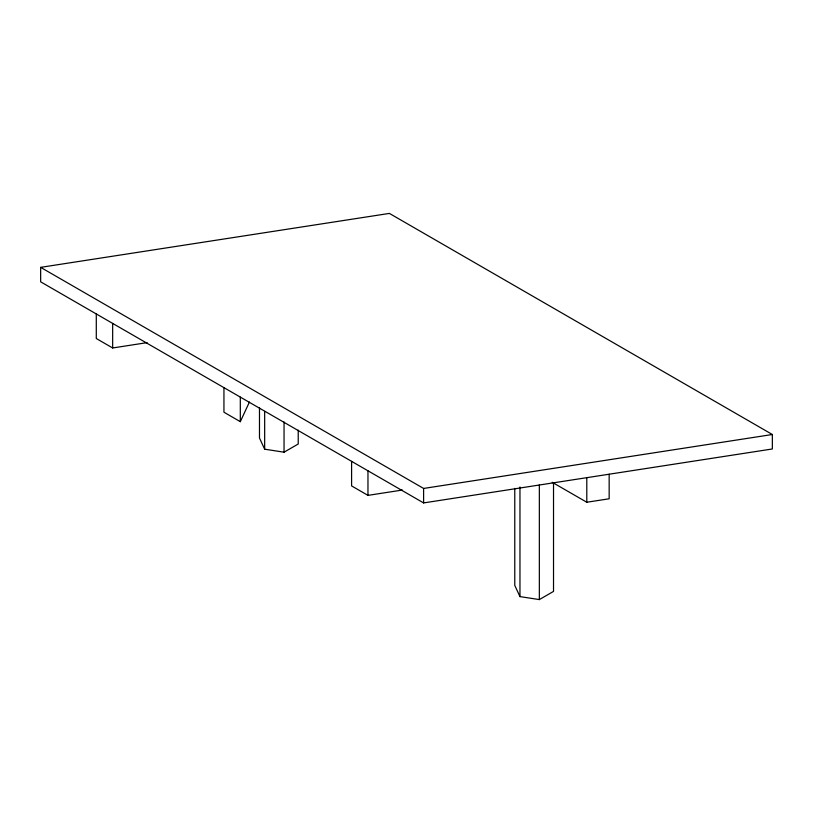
<?xml version="1.0" encoding="UTF-8"?>
<svg xmlns="http://www.w3.org/2000/svg" width="813" height="813" viewBox="0 0 813 813"><rect width="100%" height="100%" fill="white"/><g stroke="black" fill="none" stroke-linecap="round" stroke-linejoin="round"><path stroke-width="1.22" d="M223.941 387.649L223.941 412.211L240.313 421.673L249.428 402.039M259.479 407.77L259.479 438.014L264.662 449.203L284.042 452.191L298.229 444.01L298.229 430.148M514.771 488.389L514.771 585.411L519.964 596.6L539.344 599.588L553.521 591.407L553.521 483.044M40.65 267.355L389.397 213.413L772.35 434.508L772.35 448.969L423.603 502.922L40.65 281.826L40.65 267.355L423.603 488.45L772.35 434.508M96.29 313.95L96.29 338.513L112.661 347.974L147.102 342.639M351.592 461.347L351.592 485.91L367.964 495.371L402.405 490.036M552.19 482.272L586.793 502.241L609.161 498.786L609.161 474.213M586.793 477.678L586.793 502.241M539.344 484.934L539.344 599.588M519.964 486.977L519.964 596.6M423.603 488.45L423.603 502.922M367.964 470.798L367.964 495.371M284.042 421.957L284.042 452.191M264.662 411.398L264.662 449.203M240.313 397.1L240.313 421.673M112.661 323.401L112.661 347.974"/></g></svg>
